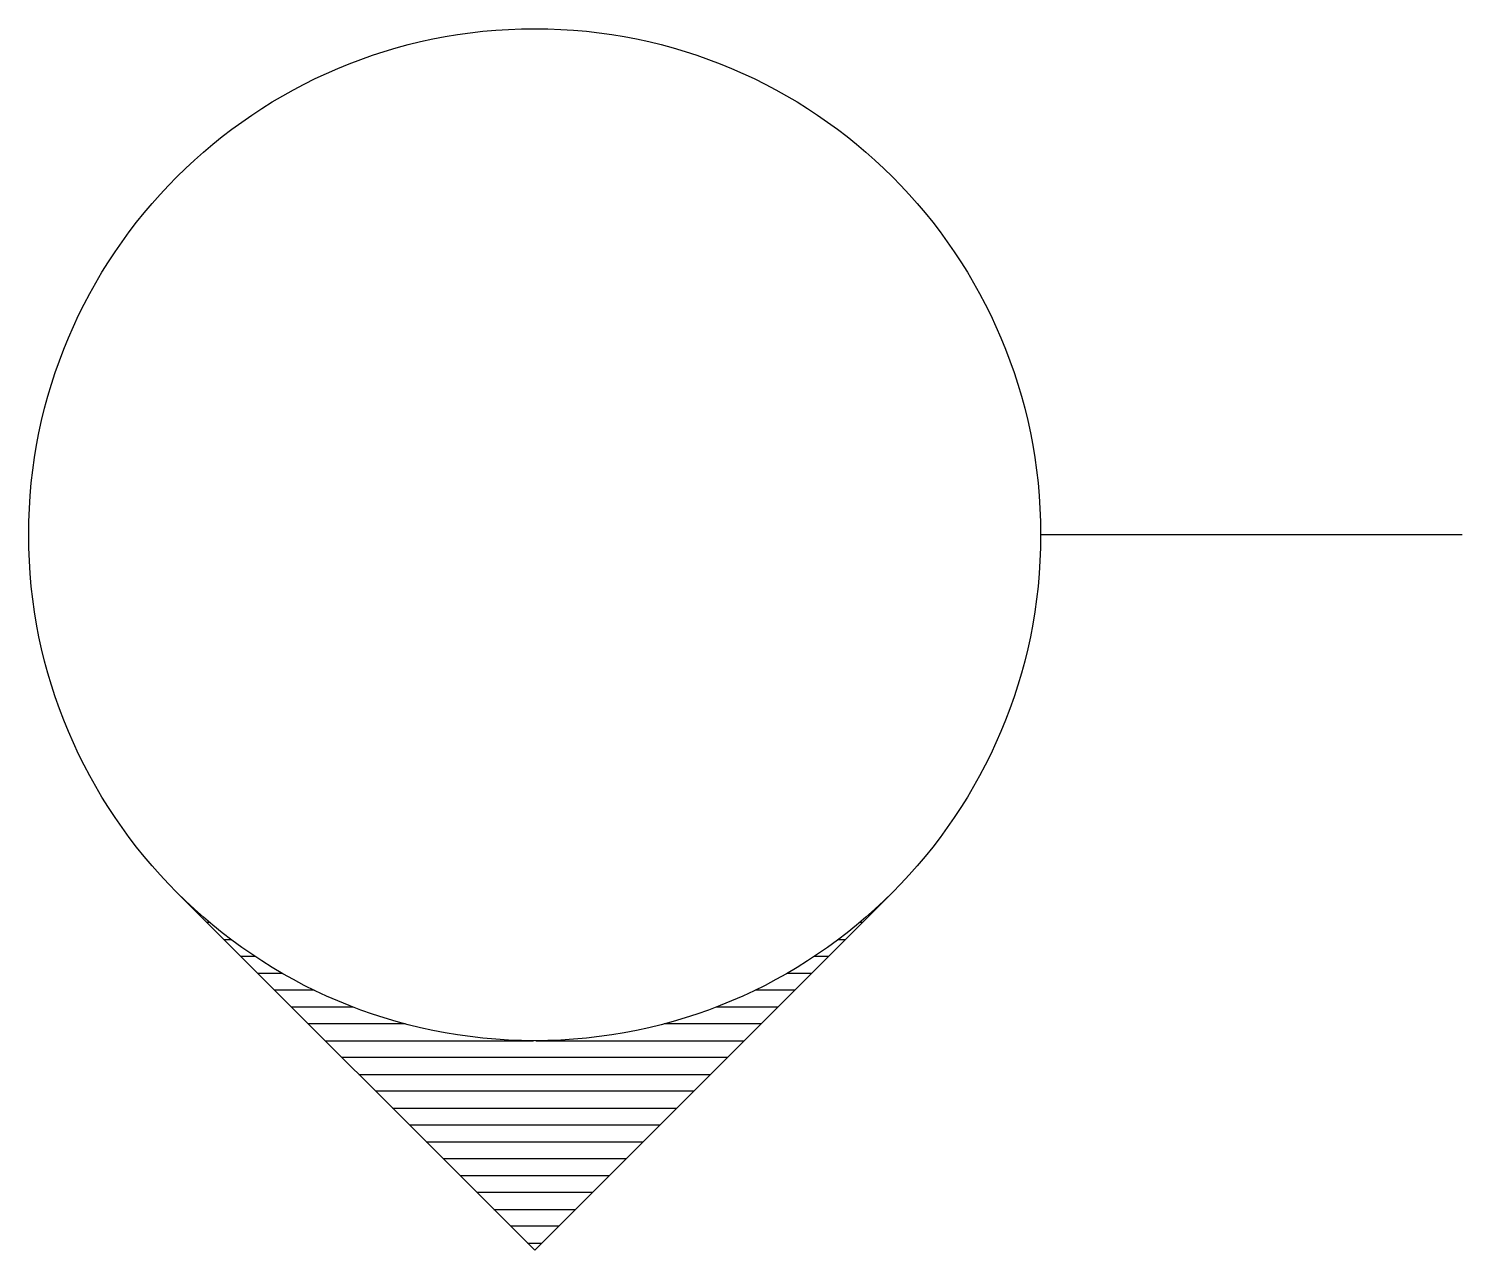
# Model space of a CAD drawing. Header units: millimetres. Extents: x 39.8 to 47.08, y 19.29 to 25.5.
import ezdxf

# ---------------------------------------------------------------- set-up
doc = ezdxf.new("R2010")
doc.units = ezdxf.units.MM
doc.header["$MEASUREMENT"] = 0
doc.layers.add('Dras_Note', color=1, linetype='Continuous')

msp = doc.modelspace()

# ---------------------------------------------------------------- linework, layer by layer
at = {"layer": 'Dras_Note'}
for p, q in [((47.0801, 22.9284), (44.9381, 22.9284)), ((42.3676, 19.2932), (40.55, 21.1108)), ((44.1852, 21.1108), (42.3676, 19.2932)), ((40.7173, 20.9577), (40.7031, 20.9577)), ((44.0321, 20.9577), (44.018, 20.9577)), ((40.7888, 20.872), (40.8253, 20.872)), ((43.9099, 20.872), (43.9464, 20.872)), ((40.9467, 20.7863), (40.8745, 20.7863)), ((43.8607, 20.7863), (43.7885, 20.7863)), ((40.9602, 20.7007), (41.0852, 20.7007)), ((43.65, 20.7007), (43.775, 20.7007)), ((41.2472, 20.615), (41.0458, 20.615)), ((43.6894, 20.615), (43.488, 20.615)), ((41.1315, 20.5293), (41.4448, 20.5293)), ((43.2904, 20.5293), (43.6037, 20.5293)), ((41.7094, 20.4436), (41.2172, 20.4436)), ((43.518, 20.4436), (43.0258, 20.4436)), ((41.3029, 20.3579), (42.3611, 20.3579)), ((42.3741, 20.3579), (43.4323, 20.3579)), ((43.3466, 20.2723), (41.3886, 20.2723)), ((41.4743, 20.1866), (43.261, 20.1866)), ((43.1753, 20.1009), (41.5599, 20.1009)), ((41.6456, 20.0152), (43.0896, 20.0152)), ((43.0039, 19.9295), (41.7313, 19.9295)), ((41.817, 19.8438), (42.9182, 19.8438)), ((42.8325, 19.7582), (41.9027, 19.7582)), ((41.9883, 19.6725), (42.7469, 19.6725)), ((42.6612, 19.5868), (42.074, 19.5868)), ((42.1597, 19.5011), (42.5755, 19.5011)), ((42.4898, 19.4154), (42.2454, 19.4154)), ((42.3311, 19.3298), (42.4041, 19.3298))]:
    msp.add_line(p, q, dxfattribs=at)
msp.add_circle((42.3676, 22.9284), 2.5704, dxfattribs=at)

doc.saveas('drawing.dxf')
